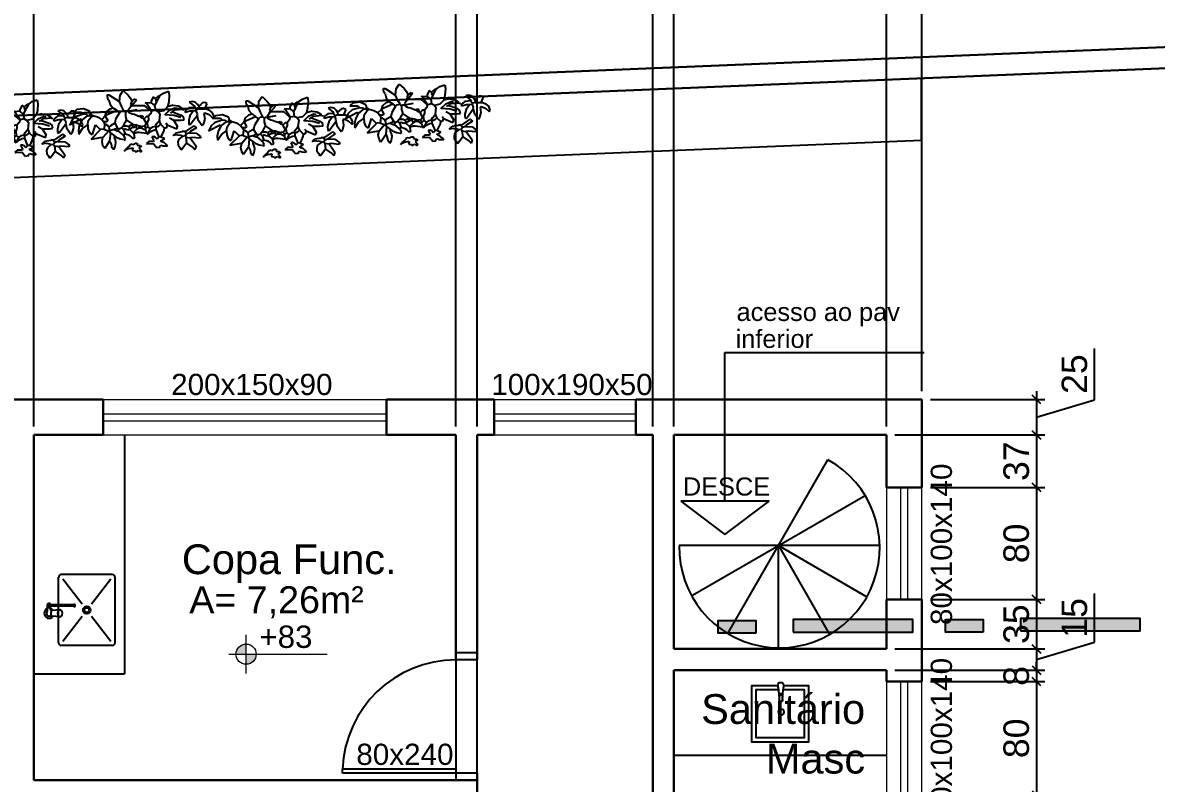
# Model space of a CAD drawing. Extents: x -165 to 197, y 154 to 653.
# Drawn here: x 125.63 to 133.63, y 483.25 to 488.62 of the extents above; entities that cross this region are included whole.
import ezdxf
from ezdxf.enums import TextEntityAlignment as Align

# ---------------------------------------------------------------- set-up
doc = ezdxf.new("R2010")
doc.units = 0
doc.header["$MEASUREMENT"] = 0
doc.header["$PDMODE"] = 3
doc.header["$PDSIZE"] = 0.1
doc.layers.get('0').update_dxf_attribs({"linetype": 'CONTINUOUS'})
doc.layers.get('DEFPOINTS').update_dxf_attribs({"linetype": 'CONTINUOUS'})
for name, color, linetype, lineweight in [('AIT-ESQUADRIA 34', 252, 'CONTINUOUS', 15), ('AIT-LAYOUT', 9, 'CONTINUOUS', 13), ('AIT-PAREDE', 4, 'CONTINUOUS', 30), ('COTA de NIVEL', 12, 'CONTINUOUS', 20), ('LAY-OUT', 251, 'CONTINUOUS', 25), ('LAYOUT', 251, 'CONTINUOUS', 25), ('TEXTO-190', 190, 'CONTINUOUS', 20)]:
    doc.layers.add(name, color=color, linetype=linetype, lineweight=lineweight)
for name, color, linetype in [('AIT-PORTAS', 2, 'CONTINUOUS'), ('AIT-VEGETAÇÃO 25', 92, 'CONTINUOUS'), ('COTA', 1, 'CONTINUOUS'), ('LINHA CORTE', 7, 'CONTINUOUS'), ('TELHAS', 1, 'CONTINUOUS'), ('TEXTO', 190, 'CONTINUOUS')]:
    doc.layers.add(name, color=color, linetype=linetype)
doc.styles.add('ARIAL', font='ARIAL.TTF', dxfattribs={"height": 0.18})
doc.styles.add('cota25', font='ARIAL.TTF', dxfattribs={"height": 0.06})
doc.dimstyles.new('Copy of ISO-25', dxfattribs={"dimtxt": 0.18, "dimasz": 0.06, "dimexe": 0.06, "dimexo": 0.06, "dimgap": 0.05, "dimtad": 1, "dimdec": 0, "dimlfac": 100, "dimdsep": 46, "dimtxsty": 'ARIAL', "dimblk1": 'OBLIQUE', "dimblk2": 'OBLIQUE', "dimsah": 1, "dimcen": 2.5, "dimdle": 0.06, "dimclrd": 256, "dimclre": 256, "dimclrt": 256, "dimadec": 0, "dimazin": 0, "dimtfac": 1, "dimtdec": 0, "dimtmove": 1, "dimatfit": 3, "dimldrblk": 'OBLIQUE', "dimfxl": 0, "dimtolj": 1, "dimtzin": 0, "dimlwd": -1, "dimlwe": -1, "dimarcsym": 0})

# ---------------------------------------------------------------- blocks, each defined once
blk = doc.blocks.new('CUBA QUA. 40cm')
at = {"layer": 'LAY-OUT'}
for p, q in [((639.7425, 14.0068), (639.7427, 14.0087)), ((639.7426, 14.0049), (639.7425, 14.0068)), ((639.7427, 14.0087), (639.7427, 14.0087)), ((639.7432, 14.0114), (639.7434, 14.0121)), ((639.7443, 14.0144), (639.7449, 14.0153)), ((639.7462, 14.0169), (639.7463, 14.0171)), ((639.7476, 14.0179), (639.7476, 14.0179)), ((639.7519, 14.0179), (639.7526, 14.0175)), ((639.7526, 14.0175), (639.7539, 14.0168)), ((639.7539, 14.0168), (639.7544, 14.0166)), ((639.7544, 14.0166), (639.7547, 14.0168)), ((639.7557, 14.0175), (639.7557, 14.0175)), ((639.7578, 14.0181), (639.7585, 14.0182)), ((639.7609, 14.0185), (639.7632, 14.0185)), ((639.7632, 14.0185), (639.7686, 14.0188)), ((639.7686, 14.0188), (639.7756, 14.0192)), ((639.7756, 14.0192), (639.7842, 14.0198)), ((639.7842, 14.0198), (639.7918, 14.0204)), ((639.7918, 14.0204), (639.8023, 14.0213)), ((639.8023, 14.0213), (639.8146, 14.0224)), ((639.8146, 14.0224), (639.8278, 14.0237)), ((639.8278, 14.0237), (639.8372, 14.0248)), ((639.8372, 14.0248), (639.848, 14.0262)), ((639.848, 14.0262), (639.8562, 14.0274)), ((639.7433, 14.0016), (639.7431, 14.0023)), ((639.7447, 13.9984), (639.7442, 13.9993)), ((639.7462, 13.9966), (639.746, 13.9968)), ((639.7474, 13.9958), (639.7474, 13.9958)), ((639.7524, 13.9961), (639.7517, 13.9957)), ((639.7537, 13.9968), (639.7524, 13.9961)), ((639.7543, 13.9969), (639.7537, 13.9968)), ((639.7555, 13.9961), (639.7543, 13.9969)), ((639.7555, 13.9961), (639.7555, 13.9961)), ((639.7583, 13.9953), (639.7576, 13.9954)), ((639.763, 13.9949), (639.7607, 13.995)), ((639.7684, 13.9945), (639.763, 13.9949)), ((639.7754, 13.994), (639.7684, 13.9945)), ((639.784, 13.9933), (639.7754, 13.994)), ((639.7916, 13.9926), (639.784, 13.9933)), ((639.802, 13.9916), (639.7916, 13.9926)), ((639.8143, 13.9903), (639.802, 13.9916)), ((639.8275, 13.9887), (639.8143, 13.9903)), ((639.8369, 13.9875), (639.8275, 13.9887)), ((639.8476, 13.9859), (639.8369, 13.9875)), ((639.8564, 13.9845), (639.8476, 13.9859))]:
    blk.add_line(p, q, dxfattribs=at)
for points in [[(639.8563, 14.0274), (639.8563, 14.2018), (639.4563, 14.2018), (639.4563, 13.8018), (639.8563, 13.8018), (639.8563, 13.9845)], [(639.8263, 14.0236), (639.8263, 14.1718), (639.4863, 14.1718), (639.4863, 13.8318), (639.8263, 13.8318), (639.8263, 13.9888)]]:
    blk.add_lwpolyline(points, dxfattribs=at)
blk.add_circle((639.6682, 14.0077), 0.0209, dxfattribs=at)
for centre, radius, start, end in [((639.7576, 14.0073), 0.015, 164.18058, 174.45523), ((639.7574, 14.0081), 0.0146, 159.1807, 164.19722), ((639.7503, 14.0108), 0.00701, 148.7578, 159.17951), ((639.751, 14.0116), 0.00716, 132.48812, 148.7917), ((639.75, 14.013), 0.00548, 116.48467, 132.48053), ((639.7497, 14.0136), 0.00479, 98.64037, 116.47045), ((639.7497, 14.0138), 0.00461, 80.10718, 98.64086), ((639.7497, 14.0136), 0.00487, 62.55295, 80.11509), ((640.1204, 13.4671), 0.6603, 123.53093, 123.63565), ((639.7573, 14.0151), 0.00289, 102.05536, 123.56238), ((639.761, 13.9977), 0.0207, 99.01678, 102.05604), ((639.7616, 13.9985), 0.0199, 91.9728, 99.01999), ((639.8562, 14.0059), 0.0215, 270, 90), ((639.7573, 14.0061), 0.0147, 184.62764, 195.00598), ((639.7574, 14.0054), 0.0146, 195.01897, 199.99953), ((639.7501, 14.0028), 0.00687, 200.00084, 210.57664), ((639.7508, 14.0019), 0.00701, 210.53694, 227.05816), ((639.7499, 14.0007), 0.00554, 227.03836, 242.82981), ((639.7497, 14.0002), 0.00495, 242.82463, 260.11392), ((639.7496, 13.9998), 0.00454, 260.11433, 278.94011), ((639.7496, 14.0002), 0.00495, 278.94315, 296.22718), ((639.7572, 13.9985), 0.00293, 235.79253, 256.99756), ((639.7612, 14.0158), 0.0207, 256.9984, 260.03766), ((639.7617, 14.0146), 0.0196, 260.03463, 267.19225)]:
    blk.add_arc(centre, radius, start, end, dxfattribs=at)
blk = doc.blocks.new('BUSCH1')
for p, q in [((-6.87, 7.43), (-6.56, 7.43)), ((-6.85, 7.18), (-6.87, 7.43)), ((-6.78, 6.73), (-6.85, 7.18)), ((-6.56, 6.36), (-6.78, 6.73)), ((-6.56, 7.43), (-4.64, 6.2)), ((-4.49, 6.13), (-4.38, 7.36)), ((-4.38, 7.36), (-3.78, 8.29)), ((-3.78, 8.29), (-2.83, 7.4)), ((-2.83, 7.4), (-2.4, 6.84)), ((-2.4, 6.84), (-2.1, 6.2)), ((-2.1, 6.2), (-1.41, 6.66)), ((-1.41, 6.66), (-1.18, 6.43)), ((2.05, 7.05), (1.66, 6.2)), ((2.51, 6.74), (2.05, 7.05)), ((2.51, 6.74), (3.12, 7.28)), ((2.51, 6.74), (2.58, 6.2)), ((2.74, 6.05), (3.42, 7.29)), ((3.12, 7.28), (3.43, 7.28)), ((3.42, 7.29), (4.09, 7.8)), ((4.09, 7.8), (5.08, 8.14)), ((5.08, 8.14), (5.19, 7.4)), ((5.19, 7.4), (5.11, 6.07)), ((-12.83, 4.56), (-13.44, 4.03)), ((-11.47, 4.74), (-12.83, 4.56)), ((-10.31, 4.25), (-11.47, 4.74)), ((-6.99, 4.11), (-6.32, 4.7)), ((-6.56, 6.36), (-6.33, 5.59)), ((-6.33, 5.59), (-5.79, 4.9)), ((-6.32, 4.7), (-5.79, 4.9)), ((-5.79, 4.9), (-5.03, 4.43)), ((-5.03, 4.43), (-5.03, 4.36)), ((-4.64, 6.2), (-4.49, 6.13)), ((-4.1, 5.22), (-4.49, 6.13)), ((-3.64, 4.36), (-4.1, 5.22)), ((-2.18, 5.28), (-2.8, 4.43)), ((-2.8, 4.43), (-2.72, 4.28)), ((-2.72, 4.28), (-1.03, 4.59)), ((-2.1, 6.2), (-2.34, 5.59)), ((-2.34, 5.59), (-2.18, 5.28)), ((-2.18, 5.28), (-2.1, 5.28)), ((-1.18, 6.43), (-2.1, 5.28)), ((-2.1, 5.28), (-2.03, 5.28)), ((0.46, 5.28), (-2.03, 5.28)), ((1.66, 4.28), (0.46, 5.28)), ((0.74, 5.82), (0.51, 5.9)), ((1.66, 5.9), (0.74, 5.82)), ((0.74, 5.82), (1.79, 4.24)), ((1.66, 6.2), (1.66, 5.9)), ((1.66, 5.9), (2.35, 5.36)), ((2.51, 4.43), (1.79, 4.24)), ((2.74, 6.05), (2.35, 5.36)), ((2.35, 5.36), (2.51, 4.43)), ((3.05, 4.13), (2.51, 4.43)), ((2.58, 6.2), (2.74, 6.05)), ((4.89, 5.13), (4.12, 4.36)), ((4.34, 3.53), (5.27, 4.45)), ((5.11, 6.07), (4.89, 5.13)), ((5.97, 5.43), (4.89, 5.13)), ((4.89, 5.13), (4.89, 5.2)), ((5.27, 4.45), (6.3, 4.92)), ((5.97, 5.43), (6.92, 5.29)), ((6.27, 4.43), (6.04, 4.36)), ((7.89, 4.59), (6.27, 4.43)), ((6.3, 4.92), (6.78, 4.87)), ((6.92, 5.29), (7.66, 4.85)), ((7.66, 4.85), (7.89, 4.59)), ((7.89, 4.59), (8.12, 4.51)), ((9.01, 4.93), (8.32, 4.39)), ((10.16, 5.01), (9.01, 4.93)), ((9.64, 6.15), (9.09, 6.01)), ((9.09, 6.01), (10.16, 5.16)), ((10.27, 6), (9.64, 6.15)), ((10.16, 5.16), (10.16, 5.01)), ((10.16, 5.01), (10.47, 4.55)), ((10.7, 5.55), (10.27, 6)), ((10.47, 4.55), (10.39, 4.32)), ((11.01, 4.7), (10.47, 4.55)), ((10.93, 5.24), (10.7, 5.55)), ((11.32, 5.55), (10.93, 5.24)), ((10.93, 5.24), (11.01, 4.7)), ((11.01, 4.7), (12.24, 4.7)), ((11.68, 5.92), (11.32, 5.55)), ((12.11, 5.96), (11.68, 5.92)), ((12.55, 5.78), (12.11, 5.96)), ((12.55, 5.78), (12.16, 4.85)), ((12.16, 4.85), (12.24, 4.7)), ((13.13, 4.37), (12.24, 4.7)), ((-11.95, 2.74), (-14.23, 1.55)), ((-13.71, 2.59), (-14.23, 1.55)), ((-13.73, 2.55), (-12.88, 3.32)), ((-13.42, 4.05), (-11.87, 4.05)), ((-12.88, 3.32), (-11.56, 3.74)), ((-11.79, 2.59), (-12.32, 1.49)), ((-11.79, 2.59), (-11.95, 2.74)), ((-11.87, 4.05), (-11.56, 3.74)), ((-10.71, 3.44), (-11.79, 2.59)), ((-11.56, 3.74), (-10.95, 3.67)), ((-10.95, 3.67), (-10.71, 3.44)), ((-10.71, 3.44), (-10.33, 3.44)), ((-10.68, 1.61), (-10.56, 2.38)), ((-10.56, 2.38), (-10.04, 3.14)), ((-10.18, 3.67), (-10.33, 3.44)), ((-10.02, 3.13), (-10.33, 3.44)), ((-10.31, 4.25), (-10.18, 3.67)), ((-9.68, 3.34), (-10.19, 3.69)), ((-9.63, 3.32), (-10.02, 3.13)), ((-8.75, 3.09), (-9.68, 3.34)), ((-8.33, 2.9), (-8.75, 3.09)), ((-7.95, 2.67), (-8.33, 2.9)), ((-7.26, 3.36), (-7.95, 2.67)), ((-7.95, 2.67), (-7.56, 2.21)), ((-7.26, 3.28), (-6.99, 4.11)), ((-7.26, 3.36), (-7.26, 3.28)), ((-7.26, 3.28), (-6.79, 2.44)), ((-6.79, 3.59), (-7.18, 3.44)), ((-6.79, 2.44), (-6.95, 2.21)), ((-5.03, 4.36), (-6.79, 3.59)), ((-5.26, 2.74), (-5.41, 1.9)), ((-4.49, 3.97), (-5.26, 2.74)), ((-5.03, 4.36), (-4.49, 3.97)), ((-4.49, 3.97), (-4.17, 4.25)), ((-4.17, 4.25), (-3.64, 4.36)), ((-3.64, 4.36), (-3.33, 4.05)), ((-3.18, 2.59), (-3.41, 2.05)), ((-3.18, 4.2), (-3.33, 4.05)), ((-3.33, 4.05), (-3.33, 3.28)), ((-3.33, 3.28), (-3.18, 2.74)), ((-2.8, 4.2), (-3.18, 4.2)), ((-3.18, 2.74), (-3.18, 2.59)), ((-3.18, 2.59), (-1.95, 1.74)), ((-2.72, 4.28), (-2.8, 4.2)), ((-2.58, 3.96), (-2.8, 4.2)), ((-2.05, 3.66), (-2.58, 3.96)), ((-1.49, 3.59), (-2.05, 3.66)), ((-1.49, 3.59), (-0.64, 3.28)), ((-0.64, 3.28), (-0.26, 3.44)), ((-0.64, 3.28), (-0.18, 2.97)), ((-0.26, 3.44), (0.05, 3.28)), ((-0.18, 2.97), (-0.03, 2.97)), ((0.05, 3.28), (-0.03, 2.97)), ((-0.03, 2.97), (0.28, 2.74)), ((0.74, 3.2), (0.28, 2.74)), ((0.28, 2.74), (0.43, 2.36)), ((0.43, 2.36), (0.66, 2.05)), ((1.12, 3.2), (0.74, 3.2)), ((1.13, 2.63), (0.89, 2.05)), ((1.51, 3.67), (1.12, 3.2)), ((1.12, 3.2), (1.13, 2.63)), ((1.59, 3.74), (1.51, 3.67)), ((1.66, 4.2), (1.59, 3.74)), ((1.66, 4.2), (1.66, 4.28)), ((4.12, 4.36), (3.05, 4.13)), ((3.05, 4.13), (3.43, 3.67)), ((3.28, 2.44), (3.05, 2.21)), ((3.28, 2.44), (3.43, 3.67)), ((3.28, 2.44), (3.28, 2.21)), ((6.13, 3.43), (4.34, 3.53)), ((6.12, 2.44), (5.28, 2.9)), ((5.89, 4.13), (5.43, 3.9)), ((6.04, 4.36), (5.89, 4.13)), ((5.89, 4.13), (6.51, 3.9)), ((6.12, 2.44), (6.2, 2.51)), ((6.12, 2.44), (6.81, 1.28)), ((7.44, 3.04), (6.13, 3.43)), ((6.2, 2.51), (7.43, 2.51)), ((6.51, 3.9), (7.51, 3.51)), ((7.43, 2.51), (8.12, 2.59)), ((7.51, 3.51), (7.97, 3.13)), ((8.12, 2.59), (7.97, 3.13)), ((8.32, 4.39), (8.32, 4.01)), ((9.28, 4.26), (8.32, 4.01)), ((9.21, 3.34), (9, 2.45)), ((9, 2.45), (9.01, 1.78)), ((9.86, 4.24), (9.21, 3.34)), ((9.86, 4.24), (9.28, 4.26)), ((10.62, 3.39), (9.47, 1.86)), ((10.39, 4.32), (9.86, 4.24)), ((10.39, 4.32), (10.62, 3.78)), ((10.62, 3.78), (10.55, 3.55)), ((10.55, 3.55), (10.62, 3.39)), ((10.62, 3.39), (10.77, 2.67)), ((10.77, 2.67), (11.62, 1.47)), ((11.93, 1.86), (12.18, 2.74)), ((12.16, 3.93), (12.01, 3.78)), ((12.18, 2.74), (12.01, 3.78)), ((12.16, 3.93), (12.99, 3.59)), ((12.99, 3.59), (13.7, 2.93)), ((13.63, 3.96), (13.13, 4.37)), ((13.93, 3.24), (13.63, 3.96)), ((13.7, 2.93), (13.93, 3.24)), ((-12.32, 1.49), (-12.49, 0.6)), ((-12.49, 0.6), (-12.43, -0.22)), ((-12.43, -0.22), (-11.7, 0.9)), ((-11.7, 0.9), (-10.68, 1.61)), ((-10.68, 1.61), (-10.63, 0.84)), ((-10.63, 0.84), (-10.35, 0.07)), ((-10.35, 0.07), (-9.84, -0.28)), ((-8.18, 0.67), (-10.03, -1.19)), ((-9.77, -0.26), (-9.18, 1.59)), ((-9.18, 1.59), (-8.33, 0.74)), ((-8.33, 0.74), (-8.18, 0.67)), ((-7.49, 0.74), (-8.18, 0.67)), ((-6.64, 0.36), (-7.72, -0.87)), ((-6.95, 2.21), (-7.56, 2.21)), ((-7.56, 2.21), (-7.41, 1.74)), ((-7.41, 1.74), (-7.49, 0.74)), ((-7.49, 0.74), (-6.64, 0.36)), ((-7.14, 1.7), (-7.41, 1.74)), ((-6.82, 1.48), (-7.14, 1.7)), ((-6.56, 1.13), (-6.82, 1.48)), ((-6.64, 0.36), (-6.49, 0.36)), ((-6.26, 1.44), (-6.56, 1.13)), ((-6.56, 1.13), (-6.41, 0.44)), ((-6.41, 0.44), (-6.49, 0.36)), ((-6.49, 0.36), (-6.26, 0.05)), ((-5.49, 0.67), (-6.41, 0.44)), ((-6.26, 0.05), (-6.41, -1.48)), ((-5.41, 1.9), (-6.26, 1.44)), ((-6.26, 0.05), (-5.49, -0.56)), ((-4.87, 0.98), (-5.49, 0.67)), ((-5.49, 0.67), (-4.95, 0.44)), ((-5.41, 1.9), (-4.87, 0.98)), ((-4.95, 0.44), (-4.8, 0.44)), ((-4.87, 0.98), (-4.64, 0.74)), ((-4.64, 0.74), (-4.8, 0.44)), ((-4.8, 0.44), (-3.87, -0.33)), ((-4.1, 0.98), (-4.64, 0.74)), ((-3.72, 1.44), (-4.1, 0.98)), ((-4.1, 0.98), (-3.72, 0.67)), ((-3.57, 1.82), (-3.72, 1.44)), ((-3.72, 1.44), (-3.03, 1.44)), ((-3.49, 0.82), (-3.72, 0.67)), ((-3.72, 0.67), (-3.41, -0.18)), ((-3.41, 2.05), (-3.57, 1.82)), ((-2.87, 0.59), (-3.49, 0.82)), ((-3.03, 1.44), (-2.64, 1.28)), ((-2.49, 0.74), (-2.87, 0.59)), ((-2.03, 1.67), (-2.64, 1.28)), ((-2.64, 1.28), (-2.57, 0.9)), ((-2.57, 0.9), (-2.49, 0.74)), ((-1.87, 1.13), (-2.49, 0.74)), ((-2.49, 0.74), (-2.49, 0.67)), ((-2.49, 0.67), (-1.8, 0.05)), ((-1.95, 1.74), (-2.03, 1.67)), ((-2.03, 1.67), (-1.95, 1.28)), ((-1.95, 1.74), (-1.49, 1.59)), ((-1.95, 1.28), (-1.87, 1.13)), ((-1.8, 1.05), (-1.87, 1.13)), ((-1.34, 1.36), (-1.8, 1.05)), ((-1.11, 0.74), (-1.8, 0.05)), ((-1.8, 0.05), (-1.72, -0.18)), ((-1.07, 0.1), (-1.73, -0.16)), ((-1.49, 1.59), (-1.34, 1.36)), ((-1.49, 1.59), (-1.18, 1.59)), ((-1.18, 1.59), (-1.34, 1.36)), ((-1.34, 1.36), (-1.34, 1.28)), ((-1.34, 1.28), (-1.11, 0.74)), ((-1.18, 1.59), (-0.87, 1.51)), ((-0.57, 1.05), (-1.11, 0.74)), ((-0.72, 0.13), (-1.07, 0.1)), ((-0.87, 1.51), (-0.11, 1.28)), ((-0.87, 1.51), (-0.57, 1.05)), ((0.82, -0.1), (-0.72, 0.13)), ((-0.57, 1.05), (-0.18, 1.05)), ((-0.11, 1.28), (-0.18, 1.05)), ((-0.18, 1.05), (0.28, 0.74)), ((0.36, 1.36), (-0.11, 1.28)), ((0.28, 0.74), (0.51, 0.67)), ((0.59, 1.59), (0.36, 1.36)), ((0.36, 1.36), (0.66, 0.9)), ((0.66, 0.9), (0.51, 0.67)), ((0.51, 0.67), (0.82, -0.1)), ((0.66, 2.05), (0.59, 1.59)), ((0.66, 2.05), (0.89, 2.05)), ((0.97, 1.21), (0.66, 0.9)), ((0.89, 2.05), (0.97, 1.21)), ((0.97, 1.21), (1.43, 0.9)), ((1.43, 0.82), (0.97, -0.18)), ((0.97, -0.18), (1.59, 0.34)), ((1.89, 1.13), (1.43, 0.82)), ((1.43, 0.9), (1.43, 0.82)), ((1.59, 0.34), (2.16, 0.59)), ((2.43, 1.28), (1.89, 1.13)), ((2.16, 0.59), (2.58, 0.67)), ((2.58, 1.67), (2.43, 1.28)), ((2.43, 1.28), (2.58, 1.21)), ((2.58, 1.74), (2.58, 1.67)), ((2.74, 1.74), (2.58, 1.67)), ((2.89, 1.21), (2.58, 1.21)), ((2.58, 1.21), (2.58, 0.67)), ((2.58, 0.67), (3.2, -0.79)), ((3.05, 2.13), (2.74, 1.74)), ((3.12, 1.36), (2.89, 1.21)), ((3.05, 2.21), (3.05, 2.13)), ((3.51, 1.74), (3.12, 1.36)), ((3.28, 2.21), (3.51, 1.74)), ((3.51, 1.74), (4.28, 0.98)), ((3.88, -0.24), (4.22, 0.53)), ((4.22, 0.53), (4.28, 0.98)), ((4.58, 0.98), (4.28, 0.98)), ((4.81, 1.59), (4.58, 1.9)), ((4.81, 1.59), (4.58, 0.98)), ((4.81, 1.59), (6.66, 0.82)), ((5.96, -0.48), (6.53, 0.08)), ((6.53, 0.08), (7.74, 0.28)), ((6.66, 0.82), (6.81, 1.28)), ((8.27, 0.28), (7.74, 0.28)), ((8.27, 0.36), (8.35, 0.36)), ((8.27, 0.36), (8.27, 0.28)), ((8.35, 0.36), (8.27, 0.28)), ((8.27, 0.28), (8.27, 0.21)), ((8.27, 0.21), (8.5, -0.18)), ((8.35, 0.36), (8.43, 0.36)), ((9.97, 1.44), (8.43, 0.36)), ((9.12, 0.05), (8.5, -0.18)), ((9.01, 1.78), (9.16, 1.62)), ((9.16, 1.62), (9.09, 1.55)), ((9.27, 0.28), (9.12, 0.05)), ((9.12, 0.05), (10.43, -0.02)), ((9.47, 1.86), (9.16, 1.62)), ((10.5, 1.05), (9.27, 0.28)), ((9.97, 1.44), (10.5, 1.05)), ((11.62, 1.47), (11.93, 1.86)), ((-10.03, -1.19), (-7.79, -0.79)), ((-7.89, -1.61), (-7.72, -0.87)), ((-7.73, -2.46), (-7.89, -1.61)), ((-7.79, -0.79), (-7.72, -0.87)), ((-6.49, -1.64), (-7.36, -3)), ((-6.41, -1.48), (-6.49, -1.64)), ((-6.41, -1.48), (-6.18, -1.89)), ((-6.18, -1.89), (-6.05, -2.39)), ((-5.49, -0.56), (-5.49, -0.64)), ((-5.49, -0.56), (-5.13, -0.82)), ((-5.49, -0.95), (-5.49, -0.64)), ((-5.29, -1.32), (-5.49, -0.95)), ((-5.32, -2.69), (-5.19, -1.92)), ((-5.19, -1.92), (-5.29, -1.32)), ((-5.13, -0.82), (-4.33, -1.14)), ((-4.33, -1.14), (-3.49, -1.25)), ((-3.87, -0.33), (-3.72, -0.33)), ((-3.41, -0.18), (-3.72, -0.33)), ((-3.72, -0.33), (-3.57, -0.72)), ((-3.57, -0.72), (-3.41, -1.02)), ((-3.57, -1.25), (-3.49, -1.25)), ((-3.41, -1.02), (-3.49, -1.25)), ((-3.49, -1.25), (-3.41, -1.41)), ((-2.63, -0.41), (-3.41, -0.18)), ((-2.32, -0.62), (-2.63, -0.41)), ((-2.41, -2.25), (-2.26, -2.1)), ((-1.95, -1.02), (-2.32, -0.62)), ((-2.26, -2.1), (-1.88, -2.2)), ((-1.72, -1.1), (-1.95, -1.02)), ((-1.88, -2.2), (-1.58, -2.1)), ((-1.72, -0.18), (-1.57, -0.95)), ((-1.57, -0.95), (-1.72, -1.1)), ((-1.58, -2.1), (-1.41, -1.95)), ((-1.41, -1.95), (-1.03, -1.95)), ((-1.03, -1.95), (-1.03, -2.33)), ((1.2, -1.64), (0.74, -2.02)), ((0.74, -2.02), (0.82, -2.18)), ((0.82, -0.1), (0.97, -0.18)), ((2.12, -2.1), (0.82, -2.18)), ((2.12, -1.64), (1.2, -1.64)), ((2.18, -0.68), (1.82, -0.72)), ((1.82, -0.72), (2.2, -1.48)), ((2.2, -1.48), (2.12, -1.64)), ((2.74, -2.87), (2.12, -2.1)), ((2.54, -0.83), (2.18, -0.68)), ((2.82, -1.18), (2.54, -0.83)), ((3.2, -0.79), (2.82, -1.18)), ((3.58, -0.72), (3.2, -0.79)), ((3.51, -1.48), (3.86, -1.35)), ((3.81, -1.72), (3.51, -1.48)), ((3.58, -0.72), (3.88, -0.24)), ((3.58, -0.72), (4.28, -1.02)), ((3.96, -1.74), (3.81, -1.72)), ((3.86, -1.35), (4.13, -1.2)), ((4.27, -1.91), (3.96, -1.74)), ((4.13, -1.2), (4.28, -1.02)), ((4.63, -2.22), (4.27, -1.91)), ((6.81, -0.33), (5.96, -0.48)), ((6.81, -0.33), (7.58, -0.41)), ((7.04, -1.18), (6.88, -1.7)), ((6.88, -1.7), (6.92, -2.37)), ((7.74, -0.64), (7.04, -1.18)), ((7.58, -0.41), (7.74, -0.64)), ((8.58, -1.95), (7.66, -3.18)), ((8.27, -0.56), (7.74, -0.64)), ((8.5, -0.18), (8.27, -0.56)), ((8.27, -0.56), (8.43, -0.79)), ((8.43, -0.79), (9.27, -0.95)), ((8.43, -0.79), (8.58, -1.95)), ((8.58, -1.95), (9.81, -2.79)), ((9.66, -0.87), (9.27, -0.95)), ((9.27, -0.95), (10.43, -2.56)), ((11.2, -1.02), (9.66, -0.87)), ((10.43, -0.02), (11.35, -0.72)), ((11.35, -0.72), (11.2, -1.02)), ((-7.36, -3), (-7.73, -2.46)), ((-6.05, -2.39), (-6.03, -2.72)), ((-5.64, -3.18), (-6.03, -2.72)), ((-5.64, -3.18), (-5.32, -2.69)), ((-3.26, -3.18), (-3.57, -3.56)), ((-2.72, -2.64), (-3.26, -3.1)), ((-3.26, -3.18), (-2.8, -3)), ((-3.26, -3.1), (-3.26, -3.18)), ((-2.8, -3), (-2.24, -2.91)), ((-2.49, -2.41), (-2.72, -2.64)), ((-2.41, -2.25), (-2.49, -2.33)), ((-2.49, -2.33), (-2.49, -2.41)), ((-2.24, -2.91), (-1.87, -2.87)), ((-1.87, -2.87), (-1.95, -3.33)), ((-1.95, -3.33), (-1.95, -3.41)), ((-1.95, -3.41), (-1.41, -3.48)), ((-1.41, -3.48), (-1.26, -3.71)), ((-1.26, -3.71), (-1.11, -3.49)), ((-1.11, -3.49), (-0.85, -3.41)), ((-1.03, -2.33), (-0.41, -2.41)), ((-0.85, -3.41), (-0.53, -3.46)), ((-0.26, -2.64), (-0.72, -2.87)), ((-0.72, -2.87), (-0.18, -3.48)), ((-0.53, -3.46), (-0.34, -3.71)), ((-0.41, -2.41), (-0.26, -2.64)), ((-0.18, -3.48), (-0.34, -3.71)), ((-0.11, -2.72), (-0.26, -2.64)), ((3.35, -2.79), (2.74, -2.87)), ((3.35, -2.56), (3.58, -2.33)), ((3.35, -2.79), (3.35, -2.56)), ((3.58, -2.33), (4.01, -2.47)), ((4.01, -2.47), (4.46, -2.51)), ((4.46, -2.51), (4.81, -2.48)), ((4.81, -2.48), (4.63, -2.22)), ((4.81, -2.48), (4.89, -2.56)), ((6.92, -2.37), (7.27, -2.79)), ((7.27, -2.79), (7.43, -3.25)), ((7.66, -3.18), (7.43, -3.25)), ((9.81, -2.79), (10.2, -3.18)), ((10.43, -2.56), (10.2, -3.18))]:
    blk.add_line(p, q)
for centre, start, end in [((0.46, 5.28), 49.844, 89.647), ((-10.31, 4.25), 12.8043, 67.5333)]:
    blk.add_arc(centre, 0.00000961, start, end)
blk = doc.blocks.new('_OBLIQUE')
at = {"color": 0, "linetype": 'ByBlock'}
blk.add_line((-0.5, -0.5), (0.5, 0.5), dxfattribs=at)
blk = doc.blocks.new('*D224')
at = {"layer": 'COTA'}
for p, q in [((131.9774, 486.021), (131.9774, 489.0688)), ((135.8235, 488.4451), (135.8235, 489.0688)), ((135.8835, 489.0088), (131.9174, 489.0088))]:
    blk.add_line(p, q, dxfattribs=at)
at = {"layer": 'DEFPOINTS', "color": 0}
for p in [(131.9774, 489.0088), (135.8235, 488.3851), (131.9774, 485.961)]:
    blk.add_point(p, dxfattribs=at)
at = {"layer": 'COTA', "xscale": 0.06, "yscale": 0.06, "zscale": 0.06, "rotation": 180}
blk.add_blockref('_OBLIQUE', (131.9774, 489.0088), dxfattribs=at)
at = {"layer": 'COTA', "xscale": 0.06, "yscale": 0.06, "zscale": 0.06}
blk.add_blockref('_OBLIQUE', (135.8235, 489.0088), dxfattribs=at)
at = {"layer": 'COTA', "insert": (133.9004, 489.1507), "char_height": 0.18, "attachment_point": 5, "style": 'ARIAL'}
blk.add_mtext('\\A1;385', dxfattribs=at)
blk = doc.blocks.new('*D225')
at = {"layer": 'COTA'}
for p, q in [((131.8524, 489.0088), (131.9204, 489.2357)), ((131.9204, 489.2357), (132.2827, 489.2357)), ((131.7274, 485.771), (131.7274, 489.0688)), ((131.9774, 486.021), (131.9774, 489.0688)), ((132.0374, 489.0088), (131.6674, 489.0088))]:
    blk.add_line(p, q, dxfattribs=at)
at = {"layer": 'DEFPOINTS', "color": 0}
for p in [(131.7274, 489.0088), (131.9774, 485.961), (131.7274, 485.711)]:
    blk.add_point(p, dxfattribs=at)
at = {"layer": 'COTA', "xscale": 0.06, "yscale": 0.06, "zscale": 0.06, "rotation": 180}
blk.add_blockref('_OBLIQUE', (131.7274, 489.0088), dxfattribs=at)
at = {"layer": 'COTA', "xscale": 0.06, "yscale": 0.06, "zscale": 0.06}
blk.add_blockref('_OBLIQUE', (131.9774, 489.0088), dxfattribs=at)
at = {"layer": 'COTA', "insert": (132.1016, 489.3776), "char_height": 0.18, "attachment_point": 5, "style": 'ARIAL'}
blk.add_mtext('\\A1;25', dxfattribs=at)
blk = doc.blocks.new('*D226')
at = {"layer": 'COTA'}
for p, q in [((130.2274, 485.771), (130.2274, 489.0688)), ((131.7274, 485.771), (131.7274, 489.0688)), ((131.7874, 489.0088), (130.1674, 489.0088))]:
    blk.add_line(p, q, dxfattribs=at)
at = {"layer": 'DEFPOINTS', "color": 0}
for p in [(130.2274, 489.0088), (130.2274, 485.711), (131.7274, 485.711)]:
    blk.add_point(p, dxfattribs=at)
at = {"layer": 'COTA', "xscale": 0.06, "yscale": 0.06, "zscale": 0.06, "rotation": 180}
blk.add_blockref('_OBLIQUE', (130.2274, 489.0088), dxfattribs=at)
at = {"layer": 'COTA', "xscale": 0.06, "yscale": 0.06, "zscale": 0.06}
blk.add_blockref('_OBLIQUE', (131.7274, 489.0088), dxfattribs=at)
at = {"layer": 'COTA', "insert": (130.9774, 489.1507), "char_height": 0.18, "attachment_point": 5, "style": 'ARIAL'}
blk.add_mtext('\\A1;150', dxfattribs=at)
blk = doc.blocks.new('*D227')
at = {"layer": 'COTA'}
for p, q in [((130.1524, 489.0088), (130.2204, 489.2357)), ((130.2204, 489.2357), (130.5627, 489.2357)), ((130.0774, 485.771), (130.0774, 489.0688)), ((130.2274, 485.771), (130.2274, 489.0688)), ((130.2874, 489.0088), (130.0174, 489.0088))]:
    blk.add_line(p, q, dxfattribs=at)
at = {"layer": 'DEFPOINTS', "color": 0}
for p in [(130.0774, 489.0088), (130.0774, 485.711), (130.2274, 485.711)]:
    blk.add_point(p, dxfattribs=at)
at = {"layer": 'COTA', "xscale": 0.06, "yscale": 0.06, "zscale": 0.06, "rotation": 180}
blk.add_blockref('_OBLIQUE', (130.0774, 489.0088), dxfattribs=at)
at = {"layer": 'COTA', "xscale": 0.06, "yscale": 0.06, "zscale": 0.06}
blk.add_blockref('_OBLIQUE', (130.2274, 489.0088), dxfattribs=at)
at = {"layer": 'COTA', "insert": (130.3916, 489.3776), "char_height": 0.18, "attachment_point": 5, "style": 'ARIAL'}
blk.add_mtext('\\A1;15', dxfattribs=at)
blk = doc.blocks.new('*D228')
at = {"layer": 'COTA'}
for p, q in [((128.8374, 485.771), (128.8374, 489.0688)), ((130.0774, 485.771), (130.0774, 489.0688)), ((130.1374, 489.0088), (128.7774, 489.0088))]:
    blk.add_line(p, q, dxfattribs=at)
at = {"layer": 'DEFPOINTS', "color": 0}
for p in [(128.8374, 489.0088), (128.8374, 485.711), (130.0774, 485.711)]:
    blk.add_point(p, dxfattribs=at)
at = {"layer": 'COTA', "xscale": 0.06, "yscale": 0.06, "zscale": 0.06, "rotation": 180}
blk.add_blockref('_OBLIQUE', (128.8374, 489.0088), dxfattribs=at)
at = {"layer": 'COTA', "xscale": 0.06, "yscale": 0.06, "zscale": 0.06}
blk.add_blockref('_OBLIQUE', (130.0774, 489.0088), dxfattribs=at)
at = {"layer": 'COTA', "insert": (129.4574, 489.1491), "char_height": 0.18, "attachment_point": 5, "style": 'ARIAL'}
blk.add_mtext('\\A1;124', dxfattribs=at)
blk = doc.blocks.new('*D229')
at = {"layer": 'COTA'}
for p, q in [((128.7624, 489.0088), (128.8304, 489.2357)), ((128.8304, 489.2357), (129.1727, 489.2357)), ((128.6874, 485.771), (128.6874, 489.0688)), ((128.8374, 485.771), (128.8374, 489.0688)), ((128.8974, 489.0088), (128.6274, 489.0088))]:
    blk.add_line(p, q, dxfattribs=at)
at = {"layer": 'DEFPOINTS', "color": 0}
for p in [(128.6874, 489.0088), (128.6874, 485.711), (128.8374, 485.711)]:
    blk.add_point(p, dxfattribs=at)
at = {"layer": 'COTA', "xscale": 0.06, "yscale": 0.06, "zscale": 0.06, "rotation": 180}
blk.add_blockref('_OBLIQUE', (128.6874, 489.0088), dxfattribs=at)
at = {"layer": 'COTA', "xscale": 0.06, "yscale": 0.06, "zscale": 0.06}
blk.add_blockref('_OBLIQUE', (128.8374, 489.0088), dxfattribs=at)
at = {"layer": 'COTA', "insert": (129.0016, 489.3776), "char_height": 0.18, "attachment_point": 5, "style": 'ARIAL'}
blk.add_mtext('\\A1;15', dxfattribs=at)
blk = doc.blocks.new('*D230')
at = {"layer": 'COTA'}
for p, q in [((125.7074, 485.771), (125.7074, 489.0688)), ((128.6874, 485.771), (128.6874, 489.0688)), ((128.7474, 489.0088), (125.6474, 489.0088))]:
    blk.add_line(p, q, dxfattribs=at)
at = {"layer": 'DEFPOINTS', "color": 0}
for p in [(125.7074, 489.0088), (125.7074, 485.711), (128.6874, 485.711)]:
    blk.add_point(p, dxfattribs=at)
at = {"layer": 'COTA', "xscale": 0.06, "yscale": 0.06, "zscale": 0.06, "rotation": 180}
blk.add_blockref('_OBLIQUE', (125.7074, 489.0088), dxfattribs=at)
at = {"layer": 'COTA', "xscale": 0.06, "yscale": 0.06, "zscale": 0.06}
blk.add_blockref('_OBLIQUE', (128.6874, 489.0088), dxfattribs=at)
at = {"layer": 'COTA', "insert": (127.1974, 489.1507), "char_height": 0.18, "attachment_point": 5, "style": 'ARIAL'}
blk.add_mtext('\\A1;298', dxfattribs=at)
blk = doc.blocks.new('*D231')
at = {"layer": 'COTA'}
for p, q in [((125.6324, 489.0088), (125.7004, 489.2357)), ((125.7004, 489.2357), (126.0427, 489.2357)), ((125.5574, 485.771), (125.5574, 489.0688)), ((125.7074, 485.771), (125.7074, 489.0688)), ((125.7674, 489.0088), (125.4974, 489.0088))]:
    blk.add_line(p, q, dxfattribs=at)
at = {"layer": 'DEFPOINTS', "color": 0}
for p in [(125.5574, 489.0088), (125.5574, 485.711), (125.7074, 485.711)]:
    blk.add_point(p, dxfattribs=at)
at = {"layer": 'COTA', "xscale": 0.06, "yscale": 0.06, "zscale": 0.06, "rotation": 180}
blk.add_blockref('_OBLIQUE', (125.5574, 489.0088), dxfattribs=at)
at = {"layer": 'COTA', "xscale": 0.06, "yscale": 0.06, "zscale": 0.06}
blk.add_blockref('_OBLIQUE', (125.7074, 489.0088), dxfattribs=at)
at = {"layer": 'COTA', "insert": (125.8716, 489.3776), "char_height": 0.18, "attachment_point": 5, "style": 'ARIAL'}
blk.add_mtext('\\A1;15', dxfattribs=at)
blk = doc.blocks.new('*D255')
at = {"layer": 'COTA'}
for p, q in [((133.1971, 485.9592), (133.1971, 486.3215)), ((132.7864, 486.021), (132.7864, 485.651)), ((132.0374, 485.961), (132.8464, 485.961)), ((132.7864, 485.836), (133.1971, 485.9592)), ((131.7874, 485.711), (132.8464, 485.711))]:
    blk.add_line(p, q, dxfattribs=at)
at = {"layer": 'DEFPOINTS', "color": 0}
for p in [(131.9774, 485.961), (131.7274, 485.711), (132.7864, 485.711)]:
    blk.add_point(p, dxfattribs=at)
at = {"layer": 'COTA', "xscale": 0.06, "yscale": 0.06, "zscale": 0.06}
for p, rotation in [((132.7864, 485.961), 90), ((132.7864, 485.711), 270)]:
    blk.add_blockref('_OBLIQUE', p, dxfattribs=dict(at, rotation=rotation))
at = {"layer": 'COTA', "insert": (133.0552, 486.1404), "char_height": 0.18, "attachment_point": 5, "rotation": 90, "style": 'ARIAL'}
blk.add_mtext('\\A1;25', dxfattribs=at)
blk = doc.blocks.new('*D256')
at = {"layer": 'COTA'}
for p, q in [((132.7864, 485.771), (132.7864, 485.281)), ((131.7874, 485.711), (132.8464, 485.711)), ((132.0374, 485.341), (132.8464, 485.341))]:
    blk.add_line(p, q, dxfattribs=at)
at = {"layer": 'DEFPOINTS', "color": 0}
for p in [(131.7274, 485.711), (131.9774, 485.341), (132.7864, 485.341)]:
    blk.add_point(p, dxfattribs=at)
at = {"layer": 'COTA', "xscale": 0.06, "yscale": 0.06, "zscale": 0.06}
for p, rotation in [((132.7864, 485.711), 90), ((132.7864, 485.341), 270)]:
    blk.add_blockref('_OBLIQUE', p, dxfattribs=dict(at, rotation=rotation))
at = {"layer": 'COTA', "insert": (132.6444, 485.526), "char_height": 0.18, "attachment_point": 5, "rotation": 90, "style": 'ARIAL'}
blk.add_mtext('\\A1;37', dxfattribs=at)
blk = doc.blocks.new('*D257')
at = {"layer": 'COTA'}
for p, q in [((132.0374, 484.551), (132.8464, 484.551)), ((132.7864, 484.611), (132.7864, 484.141)), ((131.7874, 484.201), (132.8464, 484.201))]:
    blk.add_line(p, q, dxfattribs=at)
at = {"layer": 'DEFPOINTS', "color": 0}
for p in [(131.9774, 484.551), (131.7274, 484.201), (132.7864, 484.201)]:
    blk.add_point(p, dxfattribs=at)
at = {"layer": 'COTA', "xscale": 0.06, "yscale": 0.06, "zscale": 0.06}
for p, rotation in [((132.7864, 484.551), 90), ((132.7864, 484.201), 270)]:
    blk.add_blockref('_OBLIQUE', p, dxfattribs=dict(at, rotation=rotation))
at = {"layer": 'COTA', "insert": (132.6444, 484.376), "char_height": 0.18, "attachment_point": 5, "rotation": 90, "style": 'ARIAL'}
blk.add_mtext('\\A1;35', dxfattribs=at)
blk = doc.blocks.new('*D258')
at = {"layer": 'COTA'}
for p, q in [((133.1971, 484.2492), (133.1971, 484.5915)), ((132.7864, 484.261), (132.7864, 483.991)), ((132.7864, 484.126), (133.1971, 484.2492)), ((131.7874, 484.201), (132.8464, 484.201)), ((131.7874, 484.051), (132.8464, 484.051))]:
    blk.add_line(p, q, dxfattribs=at)
at = {"layer": 'DEFPOINTS', "color": 0}
for p in [(131.7274, 484.201), (131.7274, 484.051), (132.7864, 484.051)]:
    blk.add_point(p, dxfattribs=at)
at = {"layer": 'COTA', "xscale": 0.06, "yscale": 0.06, "zscale": 0.06}
for p, rotation in [((132.7864, 484.201), 90), ((132.7864, 484.051), 270)]:
    blk.add_blockref('_OBLIQUE', p, dxfattribs=dict(at, rotation=rotation))
at = {"layer": 'COTA', "insert": (133.0552, 484.4204), "char_height": 0.18, "attachment_point": 5, "rotation": 90, "style": 'ARIAL'}
blk.add_mtext('\\A1;15', dxfattribs=at)
blk = doc.blocks.new('*D259')
at = {"layer": 'COTA'}
for p, q in [((132.7864, 484.051), (132.7864, 484.111)), ((131.7874, 484.051), (132.8464, 484.051)), ((132.7864, 484.051), (132.7864, 483.9705)), ((132.0374, 483.9705), (132.8464, 483.9705)), ((132.7864, 483.9705), (132.7864, 483.9105))]:
    blk.add_line(p, q, dxfattribs=at)
at = {"layer": 'DEFPOINTS', "color": 0}
for p in [(131.7274, 484.051), (131.9774, 483.9705), (132.7864, 483.9705)]:
    blk.add_point(p, dxfattribs=at)
at = {"layer": 'COTA', "xscale": 0.06, "yscale": 0.06, "zscale": 0.06}
for p, rotation in [((132.7864, 484.051), 270), ((132.7864, 483.9705), 90)]:
    blk.add_blockref('_OBLIQUE', p, dxfattribs=dict(at, rotation=rotation))
at = {"layer": 'COTA', "insert": (132.6445, 484.0108), "char_height": 0.18, "attachment_point": 5, "rotation": 90, "style": 'ARIAL'}
blk.add_mtext('\\A1;8', dxfattribs=at)
blk = doc.blocks.new('*D260')
at = {"layer": 'COTA'}
for p, q in [((132.7864, 484.0305), (132.7864, 483.1105)), ((132.0374, 483.9705), (132.8464, 483.9705)), ((132.0374, 483.1705), (132.8464, 483.1705))]:
    blk.add_line(p, q, dxfattribs=at)
at = {"layer": 'DEFPOINTS', "color": 0}
for p in [(131.9774, 483.9705), (131.9774, 483.1705), (132.7864, 483.1705)]:
    blk.add_point(p, dxfattribs=at)
at = {"layer": 'COTA', "xscale": 0.06, "yscale": 0.06, "zscale": 0.06}
for p, rotation in [((132.7864, 483.9705), 90), ((132.7864, 483.1705), 270)]:
    blk.add_blockref('_OBLIQUE', p, dxfattribs=dict(at, rotation=rotation))
at = {"layer": 'COTA', "insert": (132.6445, 483.5705), "char_height": 0.18, "attachment_point": 5, "rotation": 90, "style": 'ARIAL'}
blk.add_mtext('\\A1;80', dxfattribs=at)

msp = doc.modelspace()

# ---------------------------------------------------------------- hatches: boundary and pattern name
at = {"layer": 'COTA de NIVEL', "linetype": 'Continuous'}
h = msp.add_hatch(color=256, dxfattribs=at)
h.paths.add_polyline_path([(127.2064, 484.1642), (127.2064, 484.2355, 0.414214), (127.1351, 484.1642)])
h.paths.add_polyline_path([(127.2064, 484.1642), (127.2064, 484.0929, 0.414214), (127.2777, 484.1642)])
at = {"layer": 'LINHA CORTE'}
for points in [[(130.5388, 484.4016), (130.5388, 484.3128), (130.8053, 484.3128), (130.8053, 484.4016)], [(131.0685, 484.4092), (131.0685, 484.3205), (131.9125, 484.3205), (131.9125, 484.4092)], [(132.1433, 484.4092), (132.1433, 484.3205), (132.4098, 484.3205), (132.4098, 484.4092)], [(132.673, 484.4169), (132.673, 484.3281), (133.5171, 484.3281), (133.5171, 484.4169)]]:
    msp.add_hatch(color=256, dxfattribs=at).paths.add_polyline_path(points)

# ---------------------------------------------------------------- linework, layer by layer
at = {"layer": 'AIT-ESQUADRIA 34', "color": 9}
for p, q in [((126.1974, 485.961), (128.1974, 485.961)), ((128.9574, 485.961), (129.9574, 485.961)), ((126.1974, 485.861), (128.1974, 485.861)), ((128.9574, 485.861), (129.9574, 485.861)), ((126.1974, 485.811), (128.1974, 485.811)), ((128.9574, 485.811), (129.9574, 485.811)), ((126.1974, 485.711), (128.1974, 485.711)), ((128.9574, 485.711), (129.9574, 485.711)), ((131.7274, 485.341), (131.7274, 484.551)), ((131.8274, 485.341), (131.8274, 484.551)), ((131.8774, 484.551), (131.8774, 485.341)), ((131.9774, 484.551), (131.9774, 485.341)), ((131.7274, 483.9705), (131.7274, 483.1705)), ((131.8274, 483.9705), (131.8274, 483.1705)), ((131.8774, 483.1705), (131.8774, 483.9705)), ((131.9774, 483.1705), (131.9774, 483.9705))]:
    msp.add_line(p, q, dxfattribs=at)
at = {"layer": 'AIT-LAYOUT', "lineweight": -2, "ltscale": 0.01}
for p, q in [((130.6066, 484.3107), (131.3144, 485.5366)), ((130.3582, 484.5804), (131.5773, 485.2843)), ((131.68, 484.9304), (130.2644, 484.9304)), ((130.9644, 484.209), (130.9644, 484.9304)), ((130.9644, 484.9304), (131.3261, 484.3038)), ((130.9644, 484.9304), (131.5891, 484.5697))]:
    msp.add_line(p, q, dxfattribs=at)
msp.add_arc((130.9722, 484.9169), 0.7079, 178.90818, 61.09182, dxfattribs=at)
at = {"layer": 'AIT-PAREDE'}
for p, q in [((125.1324, 485.961), (126.1974, 485.961)), ((126.1974, 485.711), (126.1974, 485.961)), ((128.1974, 485.961), (128.9574, 485.961)), ((128.1974, 485.711), (128.1974, 485.961)), ((128.9574, 485.711), (128.9574, 485.961)), ((129.9574, 485.961), (131.9774, 485.961)), ((129.9574, 485.711), (129.9574, 485.961)), ((131.9774, 485.961), (131.9774, 485.341)), ((125.7074, 485.711), (125.7074, 483.2757)), ((125.7074, 485.711), (126.1974, 485.711)), ((125.7074, 483.761), (125.7074, 485.711)), ((128.1974, 485.711), (128.3014, 485.711)), ((128.1974, 485.711), (128.6874, 485.711)), ((128.6874, 485.711), (128.6874, 484.1241)), ((128.8374, 485.711), (128.9574, 485.711)), ((128.8374, 485.711), (128.8374, 484.1257)), ((129.9574, 485.711), (130.0774, 485.711)), ((130.0774, 485.711), (130.0774, 484.051)), ((130.2274, 485.711), (130.2274, 484.201)), ((130.2274, 485.711), (131.7274, 485.711)), ((131.7274, 485.711), (131.7274, 485.341)), ((131.7274, 485.341), (131.9774, 485.341)), ((131.7274, 484.551), (131.9774, 484.551)), ((131.7274, 484.551), (131.7274, 484.201)), ((131.9774, 484.551), (131.9774, 483.9705)), ((130.2274, 484.201), (131.7274, 484.201)), ((130.0774, 484.051), (130.0774, 483.0657)), ((130.2274, 484.051), (130.2274, 483.0657)), ((130.2274, 484.051), (131.7274, 484.051)), ((131.7274, 484.051), (131.7274, 483.9705)), ((131.7274, 483.9705), (131.9774, 483.9705)), ((125.7074, 483.2757), (128.8374, 483.2757)), ((128.8374, 483.3241), (128.8374, 482.6152))]:
    msp.add_line(p, q, dxfattribs=at)
for points in [[(96.3235, 486.91), (135.9735, 488.5414)], [(96.3235, 486.91), (135.9735, 488.5414)], [(96.3235, 486.91), (135.9735, 488.5414)], [(96.3235, 486.91), (135.9735, 488.5414)], [(96.3235, 486.7598), (135.8235, 488.3851), (135.8235, 473.3677), (119.6735, 474.1306)]]:
    msp.add_lwpolyline(points, dxfattribs=at)
at = {"layer": 'AIT-PORTAS', "color": 9}
for p, q in [((131.9751, 487.7909), (131.9751, 488.2274)), ((120.6824, 487.328), (131.9751, 487.7909)), ((128.6874, 484.1757), (128.6874, 484.1257)), ((128.6874, 484.1757), (128.8374, 484.1757)), ((128.8374, 484.1757), (128.8374, 484.1257)), ((128.6874, 484.1257), (128.8374, 484.1257)), ((128.6874, 484.1241), (128.6874, 483.3541)), ((128.8374, 483.3241), (128.8374, 484.1257)), ((128.6874, 483.3541), (127.8874, 483.3541)), ((127.8874, 483.3241), (127.8874, 483.3541)), ((128.6874, 483.3541), (128.6874, 483.2757)), ((128.6874, 483.3541), (128.6874, 483.2757)), ((128.8374, 483.3241), (127.8874, 483.3241)), ((128.8374, 483.2757), (128.8374, 483.3241))]:
    msp.add_line(p, q, dxfattribs=at)
msp.add_arc((128.6874, 483.3241), 0.8, 90, 177.8509, dxfattribs=at)
at = {"layer": 'COTA'}
for p, q in [((132.0374, 485.341), (132.8464, 485.341)), ((132.7864, 485.401), (132.7864, 484.491)), ((132.0374, 484.551), (132.8464, 484.551))]:
    msp.add_line(p, q, dxfattribs=at)
at = {"layer": 'COTA de NIVEL', "linetype": 'Continuous'}
for p, q in [((127.2039, 484.3009, -823.4677), (127.2039, 484.0275, -823.4677)), ((127.0844, 484.1642, -823.4677), (127.7791, 484.1642, -823.4677))]:
    msp.add_line(p, q, dxfattribs=at)
msp.add_circle((127.2064, 484.1642, -823.4677), 0.0713, dxfattribs=at)
at = {"layer": 'LAYOUT', "lineweight": -2, "ltscale": 0.01}
for p, q in [((126.3474, 485.711), (126.3474, 484.0257)), ((125.8817, 484.5125), (125.8817, 484.7057)), ((125.9817, 484.7257), (125.9017, 484.7257)), ((126.2617, 484.7257), (125.9817, 484.7257)), ((126.2817, 484.2457), (126.2817, 484.7057)), ((125.9117, 484.6957), (126.0487, 484.5184)), ((126.1147, 484.5184), (126.2517, 484.6957)), ((125.8817, 484.5604), (125.8817, 484.5864)), ((125.8047, 484.4681), (125.8047, 484.4976)), ((125.9817, 484.5125), (125.8153, 484.5125)), ((125.9817, 484.5025), (125.8153, 484.5025)), ((125.8247, 484.4788), (125.8247, 484.4964)), ((125.8927, 484.4775), (125.8372, 484.4725)), ((125.8817, 484.2457), (125.8817, 484.5124)), ((125.8817, 484.4765), (125.8817, 484.5025)), ((125.9925, 484.5125), (125.9817, 484.5125)), ((125.9925, 484.5025), (125.9817, 484.5025)), ((125.824, 484.4357), (125.8326, 484.4357)), ((125.8927, 484.4275), (125.8372, 484.4325)), ((125.9117, 484.2557), (126.0487, 484.433)), ((126.1147, 484.433), (126.2517, 484.2557)), ((125.9817, 484.2257), (125.9017, 484.2257)), ((126.2617, 484.2257), (125.9817, 484.2257)), ((125.7074, 484.0257), (126.3474, 484.0257)), ((130.2274, 483.451), (131.7274, 483.451))]:
    msp.add_line(p, q, dxfattribs=at)
msp.add_lwpolyline([(125.8372, 484.4725), (125.8341, 484.4713), (125.8307, 484.4666), (125.8287, 484.4606), (125.828, 484.4525), (125.8287, 484.4443), (125.8307, 484.4383), (125.8341, 484.4336), (125.8372, 484.4325)], dxfattribs=at)
msp.add_lwpolyline([(125.8927, 484.4275), (125.8988, 484.4292), (125.9048, 484.4348), (125.9084, 484.4425), (125.9098, 484.4525), (125.9084, 484.4624), (125.9048, 484.4701), (125.8988, 484.4757), (125.8927, 484.4775), (125.8865, 484.4757), (125.8806, 484.4701), (125.877, 484.4624), (125.8756, 484.4525), (125.877, 484.4425), (125.8806, 484.4348), (125.8865, 484.4292)], close=True, dxfattribs=at)
for radius in [0.0266, 0.0163]:
    msp.add_circle((126.0817, 484.4757), radius, dxfattribs=at)
for centre, radius, start, end in [((125.9017, 484.7057), 0.02, 90, 180), ((126.2617, 484.7057), 0.02, 0, 90), ((125.8153, 484.4525), 0.0349, 107.74323, 323.82953), ((125.8153, 484.4525), 0.0189, 124.26245, 297.26327), ((125.8153, 484.5075), 0.0145, 20.16101, 339.83899), ((125.8153, 484.5075), 0.005, 90.00373, 269.99627), ((125.8153, 484.4525), 0.0349, 36.00126, 74.46267), ((125.8347, 484.4788), 0.01, 180, 257.17152), ((125.9925, 484.5075), 0.00738, 222.65589, 137.34411), ((125.9925, 484.5075), 0.005, 269.99352, 90.00648), ((125.9017, 484.2457), 0.02, 180, 270), ((126.2617, 484.2457), 0.02, 270, 0)]:
    msp.add_arc(centre, radius, start, end, dxfattribs=at)
at = {"layer": 'LINHA CORTE'}
for points in [[(130.8053, 484.3128), (130.5388, 484.3128), (130.5388, 484.4016), (130.8053, 484.4016)], [(131.0689, 484.3205), (131.913, 484.3205), (131.913, 484.4092), (131.0689, 484.4092)], [(132.4098, 484.3205), (132.1433, 484.3205), (132.1433, 484.4092), (132.4098, 484.4092)], [(132.6735, 484.3281), (133.5175, 484.3281), (133.5175, 484.4169), (132.6735, 484.4169)]]:
    msp.add_lwpolyline(points, close=True, dxfattribs=at)
at = {"layer": 'TELHAS'}
for p, q in [((130.5869, 485.2433), (130.5869, 486.2924)), ((130.5869, 486.2924), (131.993, 486.2924))]:
    msp.add_line(p, q, dxfattribs=at)
at = {"layer": 'TEXTO', "color": 7}
for p, q in [((130.2749, 485.2433), (130.5869, 485.0093)), ((130.899, 485.2433), (130.2749, 485.2433)), ((130.5869, 485.0093), (130.899, 485.2433))]:
    msp.add_line(p, q, dxfattribs=at)

# ---------------------------------------------------------------- block references
at = {"layer": 'AIT-VEGETAÇÃO 25', "xscale": 0.0362499999999955, "yscale": 0.0362499999999955, "zscale": 0.0362500000001092}
for p in [(126.4754, 487.8411), (128.4251, 487.8864), (125.548, 487.7809), (127.4558, 487.7986)]:
    msp.add_blockref('BUSCH1', p, dxfattribs=at)
at = {"layer": 'COTA', "xscale": 0.0600000000000023, "yscale": 0.0600000000000023, "zscale": 0.0599999999999454}
for p, rotation in [((132.7864, 485.341), 90), ((132.7864, 484.551), 270)]:
    msp.add_blockref('_OBLIQUE', p, dxfattribs=dict(at, rotation=rotation))
at = {"layer": 'LAYOUT', "lineweight": -2, "ltscale": 0.01, "xscale": -1, "rotation": 270}
msp.add_blockref('CUBA QUA. 40cm', (116.9756, -155.9124), dxfattribs=at)

# ---------------------------------------------------------------- texts
at = {"layer": 'COTA', "insert": (132.6445, 484.946), "char_height": 0.18, "attachment_point": 5, "rotation": 90, "style": 'ARIAL'}
msp.add_mtext('\\A1;80', dxfattribs=at)
at = {"layer": 'COTA de NIVEL', "linetype": 'Continuous', "style": 'ARIAL'}
msp.add_text('+83', height=0.1578, dxfattribs=at).set_placement((127.6747, 484.3664), align=Align.TOP_RIGHT)
at = {"layer": 'TEXTO', "style": 'ARIAL'}
for s, p in [('acesso ao pav', (130.6693, 486.5154)), ('inferior ', (130.6625, 486.3253)), ('DESCE', (130.2901, 485.2834))]:
    msp.add_text(s, height=0.128, dxfattribs=at).set_placement(p)
for s, p in [('200x150x90', (127.8165, 486.1423)), ('100x190x50', (130.0765, 486.1423)), ('80x240', (128.6705, 483.5325))]:
    msp.add_text(s, height=0.14967, dxfattribs=at).set_placement(p, align=Align.TOP_RIGHT)
for p in [(132.0401, 485.5093), (132.0401, 484.138)]:
    msp.add_text('80x100x140', height=0.14967, rotation=90, dxfattribs=at).set_placement(p, align=Align.TOP_RIGHT)
at = {"layer": 'TEXTO', "insert": (128.0373, 484.6435, -823.4677), "char_height": 0.19, "width": 8.597912, "attachment_point": 3, "style": 'ARIAL'}
msp.add_mtext('{\\fArial|b0|i0|c238|p34;A= 7,}26{\\fArial|b0|i0|c238|p34;m²}', dxfattribs=at)
at = {"layer": 'TEXTO-190', "char_height": 0.21, "attachment_point": 9, "style": 'cota25'}
for s, insert in [('{\\fArial|b0|i0|c238|p34;Co}pa Func.', (128.2691, 484.6657)), ('Sanitário \\PMasc', (131.5768, 483.319))]:
    msp.add_mtext(s, dxfattribs=dict(at, insert=insert))

# ---------------------------------------------------------------- dimensions: what is measured, and where the dimension line sits
at = {"layer": 'COTA'}
for base, p1, p2, picture, middle in [((125.5574, 489.0088), (125.7074, 485.711), (125.5574, 485.711), '*D231', (125.7504, 489.3776)), ((128.6874, 489.0088), (128.8374, 485.711), (128.6874, 485.711), '*D229', (128.8804, 489.3776)), ((130.0774, 489.0088), (130.2274, 485.711), (130.0774, 485.711), '*D227', (130.2704, 489.3776)), ((131.7274, 489.0088), (131.9774, 485.961), (131.7274, 485.711), '*D225', (131.9704, 489.3776)), ((125.7074, 489.0088), (128.6874, 485.711), (125.7074, 485.711), '*D230', (127.1974, 489.1507)), ((128.8374, 489.0088), (130.0774, 485.711), (128.8374, 485.711), '*D228', (129.4574, 489.1491)), ((130.2274, 489.0088), (131.7274, 485.711), (130.2274, 485.711), '*D226', (130.9774, 489.1507)), ((131.9774, 489.0088), (135.8235, 488.3851), (131.9774, 485.961), '*D224', (133.9004, 489.1507))]:
    dim = msp.add_linear_dim(base=base, p1=p1, p2=p2, dimstyle='Copy of ISO-25', dxfattribs=at)
    dim.commit()
    dim.dimension.update_dxf_attribs({"geometry": picture, "text_midpoint": middle})
for base, p1, p2, picture, middle in [((132.7864, 485.711), (131.9774, 485.961), (131.7274, 485.711), '*D255', (133.0552, 486.0092)), ((132.7864, 485.341), (131.7274, 485.711), (131.9774, 485.341), '*D256', (132.6444, 485.526)), ((132.7864, 484.051), (131.7274, 484.201), (131.7274, 484.051), '*D258', (133.0552, 484.2992)), ((132.7864, 483.1705), (131.9774, 483.9705), (131.9774, 483.1705), '*D260', (132.6445, 483.5705))]:
    dim = msp.add_linear_dim(base=base, p1=p1, p2=p2, angle=90, dimstyle='Copy of ISO-25', dxfattribs=at)
    dim.commit()
    dim.dimension.update_dxf_attribs({"geometry": picture, "text_midpoint": middle})
for base, p1, p2, picture, middle in [((132.7864, 484.201), (131.9774, 484.551), (131.7274, 484.201), '*D257', (132.7864, 484.376)), ((132.7864, 483.9705), (131.7274, 484.051), (131.9774, 483.9705), '*D259', (132.7864, 484.0108))]:
    dim = msp.add_linear_dim(base=base, p1=p1, p2=p2, angle=90, dimstyle='Copy of ISO-25', dxfattribs=at)
    dim.commit()
    dim.dimension.update_dxf_attribs({"geometry": picture, "text_midpoint": middle, "dimtype": 160})

doc.saveas('drawing.dxf')
